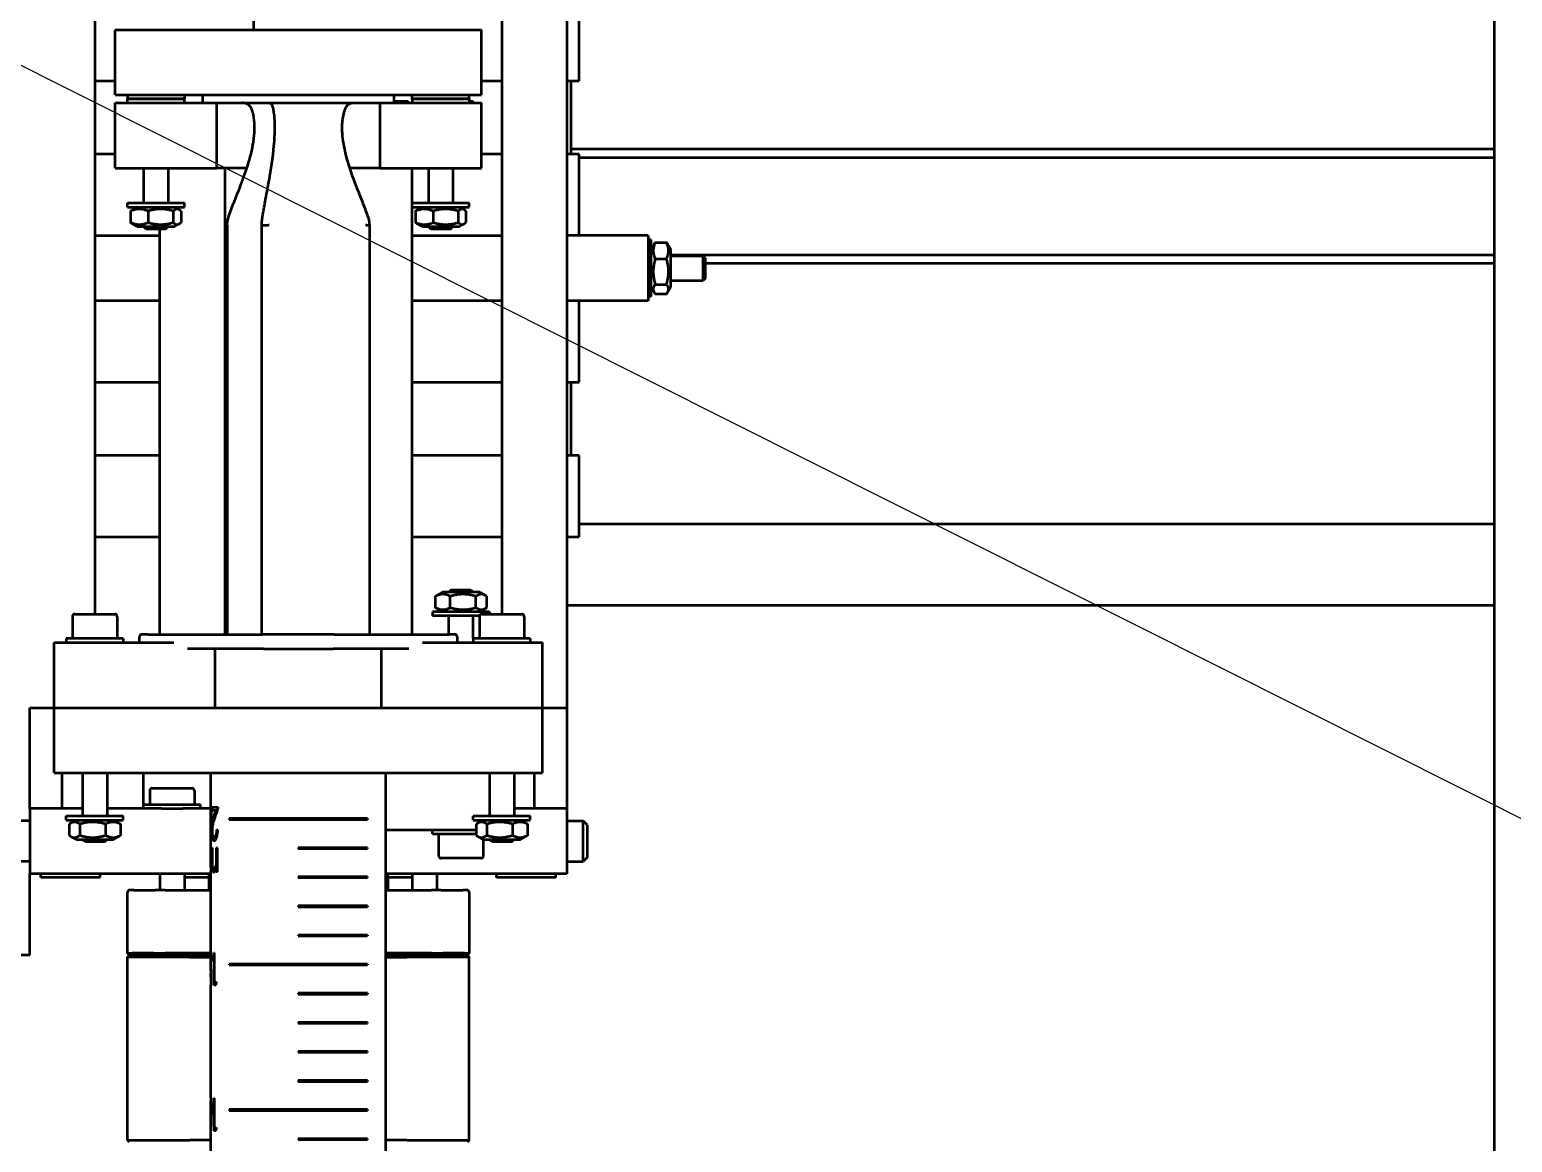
# Model space of a CAD drawing. Header units: millimetres. Extents: x 0 to 2625, y 0 to 1856.
# Drawn here: x 522.1 to 704.3, y 1402.4 to 1539.1 of the extents above; entities that cross this region are included whole.
import ezdxf

# ---------------------------------------------------------------- set-up
doc = ezdxf.new("R2010")
doc.units = ezdxf.units.MM
doc.header["$LTSCALE"] = 6.25
doc.layers.add('Symbol (ISO)', color=7, linetype='Continuous', lineweight=25)
doc.layers.add('Visible (ISO)', color=7, linetype='Continuous', lineweight=50)
doc.styles.add('Note Text (ISO)', font='tahoma.ttf')
doc.dimstyles.new('Default - Method 1b (ISO)$7', dxfattribs={"dimscale": 6.25, "dimtxt": 3.5, "dimasz": 2.5, "dimexe": 3.175, "dimexo": 0, "dimgap": 0.762, "dimtad": 1, "dimtoh": 1, "dimrnd": 1e-08, "dimtxsty": 'Note Text (ISO)', "dimcen": 0.09, "dimdle": 10, "dimclrd": 256, "dimclre": 256, "dimclrt": 256, "dimazin": 2, "dimtfac": 1, "dimtmove": 0, "dimatfit": 3, "dimfxl": 1, "dimtolj": 1, "dimlwd": -1, "dimlwe": -1, "dimarcsym": 0})

msp = doc.modelspace()

# ---------------------------------------------------------------- linework, layer by layer
at = {"layer": 'Visible (ISO)'}
for p, q in [((530.14, 1610.76), (530.14, 1467.26)), ((588.14, 1610.76), (588.14, 1455.76)), ((702.04, 1609.06), (702.04, 1269.06)), ((580.14, 1608.26), (580.14, 1467.26)), ((549.64, 1542.21), (549.64, 1539.06)), ((589.64, 1532.76), (589.64, 1542.76)), ((532.64, 1539.06), (577.64, 1539.06)), ((532.64, 1531.06), (532.64, 1539.06)), ((577.64, 1531.06), (577.64, 1539.06)), ((530.14, 1532.76), (532.64, 1532.76)), ((577.64, 1532.76), (580.14, 1532.76)), ((588.14, 1532.76), (589.64, 1532.76)), ((588.64, 1532.76), (588.64, 1523.76)), ((532.64, 1531.06), (577.64, 1531.06)), ((534.14, 1531.06), (534.14, 1530.56)), ((534.14, 1530.56), (541.14, 1530.56)), ((534.14, 1530.06), (534.14, 1530.56)), ((541.14, 1530.56), (534.14, 1530.56)), ((541.14, 1531.06), (541.14, 1530.56)), ((541.14, 1530.06), (541.14, 1530.56)), ((543.39, 1530.96), (543.39, 1530.16)), ((566.89, 1530.96), (566.89, 1530.16)), ((566.89, 1530.27), (568.64, 1530.27)), ((568.64, 1530.06), (568.64, 1530.27)), ((569.14, 1530.56), (569.14, 1531.06)), ((569.14, 1530.56), (576.14, 1530.56)), ((576.14, 1530.56), (569.14, 1530.56)), ((569.14, 1530.56), (569.14, 1530.06)), ((576.14, 1530.56), (576.14, 1531.06)), ((576.14, 1530.56), (576.14, 1530.06)), ((576.14, 1530.27), (576.64, 1530.27)), ((576.64, 1530.06), (576.64, 1530.27)), ((532.64, 1530.06), (545.14, 1530.06)), ((532.64, 1522.06), (532.64, 1530.06)), ((545.14, 1530.06), (565.14, 1530.06)), ((545.14, 1522.06), (545.14, 1530.06)), ((565.14, 1530.06), (565.14, 1522.06)), ((565.14, 1530.06), (577.64, 1530.06)), ((577.64, 1522.06), (577.64, 1530.06)), ((532.64, 1523.76), (530.14, 1523.76)), ((580.14, 1523.76), (577.64, 1523.76)), ((589.64, 1523.76), (588.14, 1523.76)), ((702.04, 1524.36), (588.64, 1524.36)), ((589.64, 1513.76), (589.64, 1523.76)), ((589.64, 1523.36), (702.04, 1523.36)), ((532.64, 1522.06), (545.14, 1522.06)), ((536.14, 1522.06), (536.14, 1517.77)), ((539.14, 1522.06), (539.14, 1517.77)), ((548.84, 1522.06), (545.14, 1522.06)), ((546.14, 1464.76), (546.14, 1522.06)), ((565.14, 1522.06), (561.44, 1522.06)), ((565.14, 1522.06), (577.64, 1522.06)), ((569.14, 1517.77), (569.14, 1522.06)), ((571.14, 1522.06), (571.14, 1517.77)), ((574.14, 1522.06), (574.14, 1517.77)), ((534.14, 1517.77), (541.14, 1517.77)), ((534.14, 1517.27), (534.14, 1517.77)), ((541.14, 1517.27), (541.14, 1517.77)), ((569.14, 1517.77), (576.14, 1517.77)), ((569.14, 1517.27), (569.14, 1517.77)), ((576.14, 1517.27), (576.14, 1517.77)), ((534.14, 1517.27), (541.14, 1517.27)), ((534.54, 1516.77), (534.54, 1515.38)), ((535.34, 1517.27), (534.75, 1516.93)), ((536.68, 1516.77), (536.68, 1515.38)), ((539.78, 1516.77), (539.78, 1515.38)), ((539.94, 1517.27), (540.52, 1516.93)), ((540.74, 1516.77), (540.74, 1515.38)), ((569.14, 1464.76), (569.14, 1517.27)), ((569.14, 1517.27), (576.14, 1517.27)), ((569.54, 1516.77), (569.54, 1515.38)), ((570.34, 1517.27), (569.76, 1516.94)), ((571.71, 1516.77), (571.71, 1515.38)), ((574.8, 1516.77), (574.8, 1515.38)), ((574.94, 1517.27), (575.51, 1516.94)), ((575.73, 1516.77), (575.73, 1515.38)), ((530.14, 1513.76), (538.14, 1513.76)), ((535.34, 1514.87), (534.75, 1515.21)), ((535.34, 1514.87), (539.94, 1514.87)), ((536.44, 1514.56), (536.14, 1514.87)), ((538.83, 1514.56), (536.44, 1514.56)), ((538.14, 1464.76), (538.14, 1514.56)), ((538.83, 1514.56), (539.14, 1514.87)), ((539.94, 1514.87), (540.52, 1515.21)), ((546.39, 1513.76), (546.14, 1513.76)), ((546.14, 1513.76), (546.39, 1513.76)), ((546.44, 1515.06), (546.39, 1515.06)), ((546.39, 1515.06), (546.39, 1464.76)), ((546.45, 1515.06), (546.44, 1515.06)), ((550.7, 1515.06), (550.64, 1515.06)), ((550.64, 1515.06), (550.64, 1464.76)), ((550.7, 1515.06), (551.06, 1515.06)), ((551.06, 1515.06), (551.42, 1515.06)), ((551.56, 1515.06), (551.42, 1515.06)), ((551.56, 1515.06), (551.56, 1515.06)), ((563.4, 1515.06), (563.39, 1515.06)), ((563.53, 1515.06), (563.4, 1515.06)), ((563.53, 1515.06), (563.7, 1515.06)), ((563.7, 1515.06), (563.88, 1515.06)), ((563.89, 1515.06), (563.88, 1515.06)), ((563.89, 1515.06), (563.89, 1464.76)), ((569.14, 1513.76), (580.14, 1513.76)), ((570.34, 1514.87), (569.76, 1515.2)), ((570.34, 1514.87), (574.94, 1514.87)), ((571.44, 1514.56), (571.14, 1514.87)), ((573.83, 1514.56), (571.44, 1514.56)), ((573.83, 1514.56), (574.14, 1514.87)), ((574.94, 1514.87), (575.51, 1515.2)), ((598.14, 1513.76), (588.14, 1513.76)), ((598.14, 1513.76), (598.14, 1505.76)), ((598.49, 1513.26), (598.14, 1513.26)), ((598.49, 1506.26), (598.49, 1513.26)), ((598.49, 1512.06), (598.86, 1512.71)), ((598.86, 1512.71), (598.91, 1512.78)), ((598.99, 1512.92), (600.38, 1512.92)), ((598.99, 1512.9), (600.38, 1512.9)), ((600.51, 1512.71), (600.47, 1512.78)), ((600.89, 1512.06), (600.51, 1512.71)), ((600.89, 1507.46), (600.89, 1512.06)), ((598.99, 1510.9), (600.38, 1510.9)), ((702.04, 1511.36), (600.89, 1511.36)), ((600.89, 1511.26), (604.89, 1511.26)), ((604.89, 1508.26), (604.89, 1511.26)), ((605.14, 1511.01), (604.89, 1511.26)), ((605.14, 1511.01), (605.14, 1508.51)), ((605.14, 1510.36), (702.04, 1510.36)), ((600.89, 1508.26), (604.89, 1508.26)), ((605.14, 1508.51), (604.89, 1508.26)), ((598.49, 1507.46), (598.86, 1506.81)), ((598.86, 1506.81), (598.91, 1506.73)), ((598.99, 1507.77), (600.38, 1507.77)), ((598.99, 1506.62), (600.38, 1506.62)), ((598.99, 1506.6), (600.38, 1506.6)), ((600.51, 1506.81), (600.47, 1506.73)), ((600.89, 1507.46), (600.51, 1506.81)), ((538.14, 1505.76), (530.14, 1505.76)), ((546.14, 1505.76), (546.39, 1505.76)), ((546.39, 1505.76), (546.14, 1505.76)), ((580.14, 1505.76), (569.14, 1505.76)), ((598.14, 1505.76), (588.14, 1505.76)), ((589.64, 1495.76), (589.64, 1505.76)), ((598.49, 1506.26), (598.14, 1506.26)), ((530.14, 1495.76), (538.14, 1495.76)), ((569.14, 1495.76), (580.14, 1495.76)), ((588.14, 1495.76), (589.64, 1495.76)), ((588.64, 1495.76), (588.64, 1486.76)), ((538.14, 1486.76), (530.14, 1486.76)), ((580.14, 1486.76), (569.14, 1486.76)), ((589.64, 1486.76), (588.14, 1486.76)), ((589.64, 1476.76), (589.64, 1486.76)), ((589.64, 1478.36), (702.04, 1478.36)), ((530.14, 1476.76), (538.14, 1476.76)), ((569.14, 1476.76), (580.14, 1476.76)), ((588.14, 1476.76), (589.64, 1476.76)), ((573.94, 1470.26), (573.64, 1469.95)), ((573.94, 1470.26), (576.33, 1470.26)), ((576.33, 1470.26), (576.64, 1469.95)), ((571.98, 1468.06), (571.98, 1469.45)), ((572.84, 1469.95), (572.11, 1469.53)), ((577.44, 1469.95), (572.84, 1469.95)), ((573.81, 1468.06), (573.81, 1469.45)), ((576.97, 1468.06), (576.97, 1469.45)), ((577.44, 1469.95), (578.16, 1469.53)), ((578.3, 1468.06), (578.3, 1469.45)), ((588.14, 1468.36), (702.04, 1468.36)), ((527.39, 1466.96), (527.39, 1464.26)), ((527.69, 1467.26), (532.59, 1467.26)), ((532.89, 1466.96), (532.89, 1464.26)), ((578.64, 1467.55), (571.64, 1467.55)), ((571.64, 1467.55), (571.64, 1467.05)), ((577.4, 1467.05), (571.64, 1467.05)), ((572.84, 1467.55), (572.11, 1467.97)), ((573.64, 1464.76), (573.64, 1467.05)), ((576.64, 1464.26), (576.64, 1467.05)), ((577.39, 1466.96), (577.39, 1464.26)), ((577.44, 1467.55), (578.16, 1467.97)), ((577.69, 1467.26), (582.59, 1467.26)), ((578.64, 1467.55), (578.64, 1467.26)), ((582.89, 1466.96), (582.89, 1464.26)), ((535.64, 1463.76), (535.64, 1464.51)), ((536.69, 1464.76), (535.89, 1464.76)), ((536.69, 1464.76), (550.72, 1464.76)), ((559.55, 1464.76), (550.72, 1464.76)), ((559.55, 1464.76), (573.59, 1464.76)), ((574.39, 1464.76), (573.59, 1464.76)), ((574.64, 1464.51), (574.64, 1463.76)), ((525.14, 1463.76), (539.87, 1463.76)), ((525.14, 1455.76), (525.14, 1463.76)), ((533.64, 1464.26), (526.64, 1464.26)), ((526.64, 1464.26), (526.64, 1463.76)), ((533.64, 1464.26), (533.64, 1463.76)), ((550.85, 1463.01), (541.53, 1463.01)), ((544.94, 1455.76), (544.94, 1463.01)), ((550.85, 1463.01), (559.43, 1463.01)), ((568.74, 1463.01), (559.43, 1463.01)), ((565.33, 1463.01), (565.33, 1455.76)), ((570.41, 1463.76), (585.14, 1463.76)), ((583.64, 1464.26), (576.64, 1464.26)), ((576.64, 1464.26), (576.64, 1463.76)), ((583.64, 1464.26), (583.64, 1463.76)), ((585.14, 1455.76), (585.14, 1463.76)), ((522.14, 1455.76), (525.14, 1455.76)), ((522.14, 1443.36), (522.14, 1455.76)), ((525.14, 1455.76), (585.14, 1455.76)), ((525.14, 1447.76), (525.14, 1455.76)), ((585.14, 1455.76), (588.14, 1455.76)), ((585.14, 1447.76), (585.14, 1455.76)), ((588.14, 1455.76), (588.14, 1443.36)), ((525.14, 1447.76), (585.14, 1447.76)), ((526.14, 1443.36), (526.14, 1447.76)), ((528.64, 1447.76), (528.64, 1442.46)), ((531.64, 1447.76), (531.64, 1442.46)), ((536.14, 1443.86), (536.14, 1447.76)), ((544.39, 1443.59), (544.39, 1447.76)), ((565.89, 1369.93), (565.89, 1447.76)), ((578.64, 1447.76), (578.64, 1442.46)), ((581.64, 1447.76), (581.64, 1442.46)), ((584.14, 1443.36), (584.14, 1447.76)), ((536.89, 1445.56), (536.89, 1443.86)), ((537.19, 1445.86), (542.09, 1445.86)), ((542.39, 1445.56), (542.39, 1443.86)), ((522.14, 1443.36), (522.14, 1435.36)), ((528.64, 1443.36), (522.14, 1443.36)), ((538.33, 1443.36), (531.64, 1443.36)), ((536.14, 1443.86), (543.14, 1443.86)), ((536.14, 1443.36), (536.14, 1443.86)), ((538.33, 1443.36), (540.94, 1443.36)), ((544.4, 1443.36), (540.94, 1443.36)), ((543.14, 1443.36), (543.14, 1443.86)), ((544.41, 1443.22), (544.39, 1443.22)), ((544.39, 1439.91), (544.39, 1443.15)), ((544.51, 1443.53), (544.51, 1443.12)), ((544.51, 1443.53), (545.31, 1443.53)), ((544.99, 1443.12), (544.51, 1443.12)), ((544.55, 1443.12), (544.55, 1443.53)), ((545.03, 1443.12), (544.99, 1443.12)), ((588.14, 1443.36), (581.64, 1443.36)), ((588.14, 1443.36), (588.14, 1435.36)), ((522.14, 1441.86), (520.13, 1441.86)), ((526.64, 1442.46), (533.64, 1442.46)), ((526.64, 1441.96), (526.64, 1442.46)), ((526.64, 1441.96), (533.64, 1441.96)), ((526.98, 1441.46), (526.98, 1440.07)), ((527.84, 1441.96), (527.11, 1441.54)), ((528.3, 1441.46), (528.3, 1440.07)), ((531.46, 1441.46), (531.46, 1440.07)), ((532.44, 1441.96), (533.16, 1441.54)), ((533.3, 1441.46), (533.3, 1440.07)), ((533.64, 1441.96), (533.64, 1442.46)), ((563.64, 1442.13), (546.64, 1442.13)), ((546.64, 1442.13), (546.64, 1442.03)), ((546.64, 1442.03), (563.64, 1442.03)), ((563.64, 1442.13), (563.64, 1442.03)), ((576.64, 1442.46), (583.64, 1442.46)), ((576.64, 1441.96), (576.64, 1442.46)), ((576.64, 1441.96), (583.64, 1441.96)), ((576.98, 1441.46), (576.98, 1440.07)), ((577.84, 1441.96), (577.11, 1441.54)), ((578.3, 1441.46), (578.3, 1440.07)), ((581.46, 1441.46), (581.46, 1440.07)), ((582.44, 1441.96), (583.16, 1441.54)), ((583.3, 1441.46), (583.3, 1440.07)), ((583.64, 1441.96), (583.64, 1442.46)), ((588.14, 1441.86), (590.15, 1441.86)), ((590.15, 1436.86), (590.15, 1441.86)), ((590.64, 1441.37), (590.15, 1441.86)), ((590.64, 1441.37), (590.64, 1437.35)), ((527.84, 1439.56), (527.11, 1439.98)), ((527.84, 1439.56), (532.44, 1439.56)), ((528.94, 1439.26), (528.64, 1439.56)), ((531.33, 1439.26), (528.94, 1439.26)), ((531.33, 1439.26), (531.64, 1439.56)), ((532.44, 1439.56), (533.16, 1439.98)), ((544.41, 1439.84), (544.39, 1439.84)), ((544.39, 1436.15), (544.39, 1439.47)), ((544.56, 1440.61), (544.52, 1440.61)), ((544.84, 1439.84), (544.8, 1439.84)), ((545.11, 1440.76), (545.25, 1440.76)), ((565.89, 1440.76), (576.98, 1440.76)), ((571.64, 1440.26), (571.64, 1440.76)), ((571.64, 1440.26), (576.98, 1440.26)), ((572.39, 1437.56), (572.39, 1440.26)), ((577.84, 1439.56), (577.11, 1439.98)), ((577.84, 1439.56), (582.44, 1439.56)), ((577.89, 1437.56), (577.89, 1439.56)), ((578.94, 1439.26), (578.64, 1439.56)), ((581.33, 1439.26), (578.94, 1439.26)), ((581.33, 1439.26), (581.64, 1439.56)), ((582.44, 1439.56), (583.16, 1439.98)), ((544.52, 1438.53), (544.52, 1437.39)), ((544.52, 1438.53), (544.59, 1438.53)), ((544.57, 1437.39), (544.57, 1438.53)), ((544.59, 1437.04), (544.59, 1438.53)), ((545.07, 1438.53), (545.07, 1437.3)), ((545.07, 1438.53), (545.21, 1438.53)), ((545.11, 1437.3), (545.11, 1438.53)), ((545.21, 1435.6), (545.21, 1438.53)), ((555.14, 1438.55), (555.14, 1438.45)), ((563.64, 1438.55), (555.14, 1438.55)), ((555.14, 1438.45), (563.64, 1438.45)), ((563.64, 1438.55), (563.64, 1438.45)), ((577.59, 1437.26), (572.69, 1437.26)), ((590.64, 1437.35), (590.15, 1436.86)), ((522.14, 1436.86), (520.13, 1436.86)), ((544.39, 1425.73), (544.39, 1435.67)), ((544.45, 1435.91), (544.41, 1435.91)), ((544.44, 1435.65), (544.44, 1435.91)), ((544.58, 1436.26), (544.54, 1436.26)), ((544.81, 1435.91), (544.77, 1435.91)), ((545.07, 1436.11), (545.07, 1435.6)), ((545.11, 1436.11), (545.07, 1436.11)), ((545.21, 1435.6), (545.07, 1435.6)), ((545.11, 1435.6), (545.11, 1436.11)), ((588.14, 1436.86), (590.15, 1436.86)), ((544.39, 1435.36), (522.14, 1435.36)), ((522.14, 1425.36), (522.14, 1435.36)), ((523.49, 1434.91), (523.49, 1435.36)), ((530.79, 1434.91), (523.49, 1434.91)), ((530.79, 1434.91), (530.79, 1435.36)), ((538.14, 1435.36), (538.14, 1433.36)), ((541.14, 1435.36), (541.14, 1433.36)), ((544.14, 1434.91), (541.14, 1434.91)), ((544.14, 1435.06), (544.14, 1433.36)), ((555.14, 1434.98), (555.14, 1434.88)), ((563.64, 1434.98), (555.14, 1434.98)), ((555.14, 1434.88), (563.64, 1434.88)), ((563.64, 1434.98), (563.64, 1434.88)), ((588.14, 1435.36), (565.89, 1435.36)), ((566.14, 1435.06), (566.14, 1433.36)), ((569.14, 1434.91), (566.14, 1434.91)), ((569.14, 1435.36), (569.14, 1433.36)), ((572.14, 1435.36), (572.14, 1433.36)), ((579.49, 1434.91), (579.49, 1435.36)), ((586.79, 1434.91), (579.49, 1434.91)), ((586.79, 1434.91), (586.79, 1435.36)), ((534.14, 1425.61), (534.14, 1433.06)), ((534.93, 1433.36), (534.44, 1433.36)), ((534.93, 1433.36), (537.56, 1433.36)), ((538.77, 1433.36), (537.56, 1433.36)), ((538.77, 1433.36), (544.39, 1433.36)), ((565.89, 1433.36), (571.51, 1433.36)), ((572.71, 1433.36), (571.51, 1433.36)), ((572.71, 1433.36), (575.34, 1433.36)), ((575.84, 1433.36), (575.34, 1433.36)), ((576.14, 1433.06), (576.14, 1425.61)), ((555.14, 1431.4), (555.14, 1431.3)), ((563.64, 1431.4), (555.14, 1431.4)), ((555.14, 1431.3), (563.64, 1431.3)), ((563.64, 1431.4), (563.64, 1431.3)), ((555.14, 1427.83), (555.14, 1427.73)), ((563.64, 1427.83), (555.14, 1427.83)), ((555.14, 1427.73), (563.64, 1427.73)), ((563.64, 1427.83), (563.64, 1427.73)), ((522.14, 1425.36), (514.14, 1425.36)), ((534.39, 1425.36), (534.14, 1425.61)), ((534.14, 1425.61), (534.72, 1425.61)), ((534.14, 1425.11), (534.39, 1425.36)), ((534.99, 1425.11), (534.14, 1425.11)), ((534.14, 1402.61), (534.14, 1425.11)), ((534.9, 1425.36), (534.39, 1425.36)), ((537.35, 1425.61), (534.72, 1425.61)), ((534.9, 1425.36), (537.53, 1425.36)), ((539.34, 1425.11), (534.99, 1425.11)), ((537.35, 1425.61), (538.77, 1425.61)), ((538.77, 1425.36), (537.53, 1425.36)), ((544.39, 1425.61), (538.77, 1425.61)), ((538.77, 1425.36), (544.41, 1425.36)), ((541.81, 1425.11), (539.34, 1425.11)), ((544.41, 1425.36), (541.81, 1425.36)), ((541.81, 1425.11), (544.39, 1425.11)), ((544.42, 1425.35), (544.39, 1425.35)), ((544.39, 1423.48), (544.39, 1425.31)), ((544.45, 1424.63), (544.41, 1424.63)), ((544.76, 1425.65), (544.76, 1421.65)), ((544.76, 1425.65), (544.86, 1425.65)), ((544.8, 1421.65), (544.8, 1425.65)), ((544.86, 1422.06), (544.86, 1425.65)), ((571.51, 1425.61), (565.89, 1425.61)), ((568.46, 1425.36), (565.89, 1425.36)), ((565.89, 1425.36), (571.51, 1425.36)), ((565.89, 1425.11), (568.46, 1425.11)), ((570.93, 1425.11), (568.46, 1425.11)), ((575.28, 1425.11), (570.93, 1425.11)), ((571.51, 1425.61), (572.92, 1425.61)), ((572.75, 1425.36), (571.51, 1425.36)), ((572.75, 1425.36), (575.37, 1425.36)), ((575.55, 1425.61), (572.92, 1425.61)), ((576.14, 1425.11), (575.28, 1425.11)), ((575.89, 1425.36), (575.37, 1425.36)), ((575.55, 1425.61), (576.14, 1425.61)), ((576.14, 1425.61), (575.89, 1425.36)), ((575.89, 1425.36), (576.14, 1425.11)), ((576.14, 1402.61), (576.14, 1425.11)), ((544.4, 1423.45), (544.39, 1423.45)), ((544.4, 1423.12), (544.39, 1423.12)), ((544.39, 1422.7), (544.39, 1423.09)), ((563.64, 1424.25), (546.64, 1424.25)), ((546.64, 1424.25), (546.64, 1424.15)), ((546.64, 1424.15), (563.64, 1424.15)), ((563.64, 1424.25), (563.64, 1424.15)), ((544.39, 1422.06), (544.39, 1422.06)), ((544.39, 1421.65), (544.39, 1421.65)), ((544.39, 1407.84), (544.39, 1421.65)), ((544.99, 1421.65), (544.76, 1421.65)), ((544.86, 1422.06), (545.07, 1422.06)), ((555.14, 1420.68), (555.14, 1420.58)), ((563.64, 1420.68), (555.14, 1420.68)), ((555.14, 1420.58), (563.64, 1420.58)), ((563.64, 1420.68), (563.64, 1420.58)), ((555.14, 1417.1), (555.14, 1417)), ((563.64, 1417.1), (555.14, 1417.1)), ((555.14, 1417), (563.64, 1417)), ((563.64, 1417.1), (563.64, 1417)), ((555.14, 1413.53), (555.14, 1413.43)), ((563.64, 1413.53), (555.14, 1413.53)), ((563.64, 1413.53), (563.64, 1413.43)), ((555.14, 1413.43), (563.64, 1413.43)), ((555.14, 1409.95), (555.14, 1409.85)), ((563.64, 1409.95), (555.14, 1409.95)), ((563.64, 1409.95), (563.64, 1409.85)), ((555.14, 1409.85), (563.64, 1409.85)), ((544.41, 1407.47), (544.39, 1407.47)), ((544.39, 1404.16), (544.39, 1407.4)), ((544.76, 1407.78), (544.76, 1403.78)), ((544.76, 1407.78), (544.86, 1407.78)), ((544.8, 1403.78), (544.8, 1407.78)), ((544.86, 1404.19), (544.86, 1407.78)), ((563.64, 1406.38), (546.64, 1406.38)), ((546.64, 1406.38), (546.64, 1406.28)), ((546.64, 1406.28), (563.64, 1406.28)), ((563.64, 1406.38), (563.64, 1406.28)), ((534.39, 1402.36), (534.14, 1402.61)), ((534.14, 1402.61), (534.99, 1402.61)), ((534.99, 1402.61), (539.34, 1402.61)), ((539.34, 1402.61), (541.81, 1402.61)), ((544.39, 1402.61), (541.81, 1402.61)), ((544.41, 1404.09), (544.39, 1404.09)), ((544.39, 1369.93), (544.39, 1403.72)), ((544.99, 1403.78), (544.76, 1403.78)), ((544.86, 1404.19), (545.07, 1404.19)), ((555.14, 1402.8), (555.14, 1402.7)), ((563.64, 1402.8), (555.14, 1402.8)), ((555.14, 1402.7), (563.64, 1402.7)), ((563.64, 1402.8), (563.64, 1402.7)), ((568.46, 1402.61), (565.89, 1402.61)), ((568.46, 1402.61), (570.93, 1402.61)), ((570.93, 1402.61), (575.28, 1402.61)), ((575.28, 1402.61), (576.14, 1402.61)), ((576.14, 1402.61), (575.89, 1402.36))]:
    msp.add_line(p, q, dxfattribs=at)
for centre, radius, start, end in [((543.49, 1530.96), 0.1, 90, 180), ((543.49, 1530.16), 0.1, 180, 270), ((566.79, 1530.96), 0.1, 0, 90), ((566.79, 1530.16), 0.1, 270, 0), ((527.69, 1466.96), 0.3, 90, 180), ((532.59, 1466.96), 0.3, 0, 90), ((577.69, 1466.96), 0.3, 90, 180), ((582.59, 1466.96), 0.3, 0, 90), ((535.89, 1464.51), 0.25, 90, 180), ((574.39, 1464.51), 0.25, 0, 90), ((537.19, 1445.56), 0.3, 90, 180), ((542.09, 1445.56), 0.3, 0, 90), ((572.69, 1437.56), 0.3, 180, 270), ((577.59, 1437.56), 0.3, 270, 0), ((544.44, 1435.06), 0.3, 99.5941, 180), ((565.84, 1435.06), 0.3, 0, 80.4059), ((534.44, 1433.06), 0.3, 90, 180), ((575.84, 1433.06), 0.3, 0, 90)]:
    msp.add_arc(centre, radius, start, end, dxfattribs=at)
for centre, major_axis, ratio, start_param, end_param in [((551.95, 1529.96), (-0.0808, -0.0589), 0.778074, 6.28278, 6.283179), ((555.14, 1446.24), (9.3, 10.41), 0.518654, 2.279857, 2.378121), ((555.14, 1446.24), (9.25, 10.36), 0.518654, 2.281178, 2.379954), ((555.14, 1445.73), (9.3, 10.41), 0.518659, 2.197982, 2.347783), ((555.14, 1450.98), (6.34, 52.4), 0.165672, 2.139319, 2.184687), ((555.14, 1452.79), (-6.34, -52.46), 0.165473, 5.333532, 5.358053), ((579.25, 1426.5), (28.45, 28.51), 0.710967, 2.315015, 2.326855), ((579.25, 1408.62), (28.45, 28.51), 0.710967, 2.315015, 2.326855)]:
    msp.add_ellipse(centre, major_axis=major_axis, ratio=ratio, start_param=start_param, end_param=end_param, dxfattribs=at)
for points, knots in [([(546.4, 1515.06), (546.4, 1515.22), (546.42, 1515.37), (546.5, 1515.73), (546.56, 1515.94), (546.82, 1516.77), (547.05, 1517.36), (548, 1519.75), (548.74, 1521.55), (549.5, 1524.41), (549.7, 1525.42), (549.78, 1526.72), (549.78, 1527), (549.76, 1527.72), (549.71, 1528.16), (549.57, 1528.82), (549.51, 1529.05), (549.37, 1529.39), (549.32, 1529.5), (549.17, 1529.71), (549.07, 1529.81), (548.96, 1529.88)], [0, 0, 0, 0, 0.046292, 0.046292, 0.111643, 0.111643, 0.307602, 0.307602, 0.895151, 0.895151, 1.201526, 1.201526, 1.286168, 1.286168, 1.418144, 1.418144, 1.48963, 1.48963, 1.52834, 1.52834, 1.570615, 1.570615, 1.570615, 1.570615]), ([(548.96, 1529.88), (548.92, 1529.91), (548.87, 1529.93), (548.75, 1529.98), (548.68, 1530), (548.59, 1530.02), (548.57, 1530.03), (548.56, 1530.03), (548.56, 1530.03), (548.55, 1530.03), (548.55, 1530.03), (548.55, 1530.03), (548.54, 1530.03), (548.53, 1530.04), (548.51, 1530.04), (548.46, 1530.05), (548.43, 1530.05), (548.33, 1530.06), (548.26, 1530.06), (548.2, 1530.06)], [0, 0, 0, 0, 0.01709914, 0.01709914, 0.03997797, 0.03997797, 0.04479847, 0.04479847, 0.0450244, 0.0450244, 0.04544835, 0.04544835, 0.04672018, 0.04672018, 0.0505359, 0.0505359, 0.0619873, 0.0619873, 0.08112448, 0.08112448, 0.08112448, 0.08112448]), ([(550.65, 1515.06), (550.65, 1515.21), (550.66, 1515.36), (550.7, 1515.72), (550.72, 1515.92), (550.84, 1516.73), (550.95, 1517.32), (551.23, 1518.78), (551.4, 1519.65), (551.8, 1521.92), (552.02, 1523.33), (552.19, 1525.19), (552.21, 1525.59), (552.26, 1526.63), (552.27, 1527.27), (552.22, 1528.25), (552.19, 1528.6), (552.12, 1529.11), (552.09, 1529.29), (552.03, 1529.54), (552, 1529.63), (551.94, 1529.78), (551.9, 1529.85), (551.87, 1529.9)], [0, 0, 0, 0, 0.044974, 0.044974, 0.109015, 0.109015, 0.301053, 0.301053, 0.58873, 0.58873, 1.035976, 1.035976, 1.157674, 1.157674, 1.348369, 1.348369, 1.453448, 1.453448, 1.510375, 1.510375, 1.541596, 1.541596, 1.575239, 1.575239, 1.575239, 1.575239]), ([(551.87, 1529.9), (551.85, 1529.93), (551.82, 1529.95), (551.75, 1529.99), (551.71, 1530.01), (551.62, 1530.04), (551.58, 1530.05), (551.54, 1530.06)], [0, 0, 0, 0, 0.0186455, 0.0186455, 0.04274745, 0.04274745, 0.0621194, 0.0621194, 0.0621194, 0.0621194]), ([(561.31, 1529.88), (561.22, 1529.82), (561.14, 1529.75), (561, 1529.57), (560.94, 1529.47), (560.83, 1529.23), (560.78, 1529.08), (560.66, 1528.66), (560.6, 1528.37), (560.49, 1527.51), (560.48, 1526.92), (560.58, 1525.47), (560.74, 1524.61), (561.29, 1522.37), (561.78, 1521.02), (562.59, 1518.93), (562.9, 1518.18), (563.34, 1517.05), (563.48, 1516.67), (563.74, 1515.89), (563.88, 1515.48), (563.88, 1515.06)], [0, 0, 0, 0, 0.03448, 0.03448, 0.070757, 0.070757, 0.116602, 0.116602, 0.203925, 0.203925, 0.378971, 0.378971, 0.640468, 0.640468, 1.074776, 1.074776, 1.321743, 1.321743, 1.445269, 1.445269, 1.570501, 1.570501, 1.570501, 1.570501]), ([(561.78, 1530.04), (561.76, 1530.04), (561.74, 1530.03), (561.7, 1530.03), (561.68, 1530.02), (561.64, 1530.01), (561.62, 1530.01), (561.5, 1529.98), (561.4, 1529.93), (561.31, 1529.88)], [0.033008, 0.033008, 0.033008, 0.033008, 0.03984273, 0.03984273, 0.04548342, 0.04548342, 0.05188978, 0.05188978, 0.08439189, 0.08439189, 0.08439189, 0.08439189]), ([(544.39, 1443.59), (544.39, 1443.57), (544.39, 1443.53), (544.4, 1443.37), (544.41, 1443.26), (544.42, 1443.04), (544.43, 1442.86), (544.45, 1442.19), (544.45, 1441.81), (544.45, 1441.53)], [-0.2672221, -0.2672221, -0.2672221, -0.2672221, -0.2186703, -0.2186703, -0.1482812, -0.1482812, -0.08512, -0.08512, 0, 0, 0, 0]), ([(544.42, 1441.53), (544.42, 1441.72), (544.42, 1441.94), (544.41, 1442.31), (544.41, 1442.52), (544.4, 1442.8), (544.39, 1442.91), (544.39, 1443.07), (544.39, 1443.13), (544.39, 1443.21), (544.39, 1443.22), (544.39, 1443.22)], [-0.5587303, -0.5587303, -0.5587303, -0.5587303, -0.232448, -0.232448, -0.108389, -0.108389, -0.0585855, -0.0585855, -0.0290975, -0.0290975, 0, 0, 0, 0]), ([(544.39, 1439.84), (544.39, 1439.84), (544.39, 1439.84), (544.39, 1439.92), (544.39, 1439.98), (544.39, 1440.11), (544.4, 1440.2), (544.4, 1440.35), (544.41, 1440.46), (544.42, 1440.95), (544.42, 1441.29), (544.42, 1441.53)], [-0.218162, -0.218162, -0.218162, -0.218162, -0.1946862, -0.1946862, -0.1690955, -0.1690955, -0.11293, -0.11293, -0.0719212, -0.0719212, 0, 0, 0, 0]), ([(544.39, 1439.47), (544.39, 1439.48), (544.39, 1439.5), (544.39, 1439.58), (544.4, 1439.67), (544.41, 1439.89), (544.42, 1440.04), (544.44, 1440.31), (544.44, 1440.52), (544.45, 1441), (544.45, 1441.3), (544.45, 1441.53)], [0.0409962, 0.0409962, 0.0409962, 0.0409962, 0.0604627, 0.0604627, 0.1254124, 0.1254124, 0.2523206, 0.2523206, 0.5093058, 0.5093058, 0.978045, 0.978045, 0.978045, 0.978045]), ([(544.69, 1442.05), (544.64, 1441.84), (544.6, 1441.62), (544.54, 1441.24), (544.53, 1441.11), (544.52, 1440.82), (544.52, 1440.72), (544.52, 1440.61)], [0, 0, 0, 0, 0.0881874, 0.0881874, 0.1582709, 0.1582709, 0.2304098, 0.2304098, 0.2304098, 0.2304098]), ([(544.56, 1440.61), (544.56, 1440.72), (544.56, 1440.82), (544.58, 1441.11), (544.59, 1441.24), (544.64, 1441.62), (544.68, 1441.84), (544.73, 1442.05)], [-0.2313409, -0.2313409, -0.2313409, -0.2313409, -0.1586317, -0.1586317, -0.0880816, -0.0880816, 0, 0, 0, 0]), ([(544.58, 1440.65), (544.58, 1440.73), (544.59, 1440.81), (544.6, 1441.08), (544.62, 1441.2), (544.67, 1441.5), (544.72, 1441.69), (544.77, 1441.87)], [0, 0, 0, 0, 0.0248778, 0.0248778, 0.0577454, 0.0577454, 0.1043745, 0.1043745, 0.1043745, 0.1043745]), ([(544.52, 1440.61), (544.52, 1440.53), (544.52, 1440.45), (544.52, 1440.29), (544.53, 1440.21), (544.54, 1439.99), (544.56, 1439.86), (544.61, 1439.61), (544.64, 1439.55), (544.71, 1439.45), (544.75, 1439.43), (544.8, 1439.43)], [0, 0, 0, 0, 0.0246694, 0.0246694, 0.0388527, 0.0388527, 0.0599766, 0.0599766, 0.0867335, 0.0867335, 0.1245621, 0.1245621, 0.1245621, 0.1245621]), ([(544.82, 1439.43), (544.78, 1439.44), (544.74, 1439.46), (544.69, 1439.55), (544.66, 1439.61), (544.61, 1439.85), (544.59, 1439.99), (544.57, 1440.22), (544.57, 1440.3), (544.56, 1440.45), (544.56, 1440.53), (544.56, 1440.61)], [-0.09960971, -0.09960971, -0.09960971, -0.09960971, -0.07406217, -0.07406217, -0.05274903, -0.05274903, -0.03644926, -0.03644926, -0.02478434, -0.02478434, 0, 0, 0, 0]), ([(544.8, 1439.84), (544.79, 1439.84), (544.78, 1439.84), (544.74, 1439.86), (544.72, 1439.88), (544.69, 1439.92), (544.67, 1439.96), (544.62, 1440.16), (544.61, 1440.26), (544.59, 1440.36), (544.59, 1440.41), (544.58, 1440.55), (544.58, 1440.6), (544.58, 1440.65)], [0, 0, 0, 0, 0.0105804, 0.0105804, 0.0210428, 0.0210428, 0.0496533, 0.0496533, 0.0833306, 0.0833306, 0.1298813, 0.1298813, 0.1879469, 0.1879469, 0.1879469, 0.1879469]), ([(545.11, 1440.76), (545.1, 1440.65), (545.1, 1440.52), (545.07, 1440.31), (545.05, 1440.2), (544.99, 1440.03), (544.96, 1439.96), (544.88, 1439.86), (544.84, 1439.84), (544.8, 1439.84)], [0, 0, 0, 0, 0.03269697, 0.03269697, 0.04615692, 0.04615692, 0.05358123, 0.05358123, 0.06103891, 0.06103891, 0.06103891, 0.06103891]), ([(544.8, 1439.43), (544.85, 1439.43), (544.91, 1439.46), (544.99, 1439.57), (545.04, 1439.64), (545.15, 1439.95), (545.18, 1440.09), (545.24, 1440.44), (545.24, 1440.61), (545.25, 1440.76)], [0, 0, 0, 0, 0.0606606, 0.0606606, 0.1044714, 0.1044714, 0.1442594, 0.1442594, 0.2058495, 0.2058495, 0.2058495, 0.2058495]), ([(544.84, 1439.84), (544.89, 1439.84), (544.93, 1439.86), (545, 1439.96), (545.03, 1440.03), (545.09, 1440.2), (545.11, 1440.31), (545.14, 1440.52), (545.15, 1440.65), (545.15, 1440.76)], [-0.06161015, -0.06161015, -0.06161015, -0.06161015, -0.05394753, -0.05394753, -0.04638095, -0.04638095, -0.03286374, -0.03286374, 0, 0, 0, 0]), ([(544.52, 1437.39), (544.52, 1437.21), (544.52, 1436.97), (544.51, 1436.62), (544.51, 1436.51), (544.49, 1436.25), (544.47, 1436.17), (544.45, 1436.06), (544.44, 1436), (544.42, 1435.92), (544.41, 1435.92), (544.41, 1435.91)], [0, 0, 0, 0, 0.0537694, 0.0537694, 0.0761339, 0.0761339, 0.0973079, 0.0973079, 0.1207768, 0.1207768, 0.1429006, 0.1429006, 0.1429006, 0.1429006]), ([(544.45, 1435.91), (544.46, 1435.92), (544.47, 1435.92), (544.49, 1436), (544.5, 1436.06), (544.52, 1436.17), (544.53, 1436.25), (544.55, 1436.5), (544.56, 1436.62), (544.57, 1436.97), (544.57, 1437.21), (544.57, 1437.39)], [-0.1421435, -0.1421435, -0.1421435, -0.1421435, -0.1202019, -0.1202019, -0.0970067, -0.0970067, -0.0761611, -0.0761611, -0.053986, -0.053986, 0, 0, 0, 0]), ([(545.07, 1437.3), (545.07, 1437.14), (545.07, 1436.94), (545.05, 1436.61), (545.03, 1436.49), (545, 1436.29), (544.97, 1436.2), (544.92, 1436.06), (544.89, 1436), (544.81, 1435.92), (544.79, 1435.92), (544.77, 1435.91)], [0, 0, 0, 0, 0.04622, 0.04622, 0.0709633, 0.0709633, 0.0848342, 0.0848342, 0.0940948, 0.0940948, 0.1028657, 0.1028657, 0.1028657, 0.1028657]), ([(544.81, 1435.91), (544.83, 1435.92), (544.86, 1435.92), (544.93, 1436.01), (544.96, 1436.07), (545.01, 1436.2), (545.04, 1436.29), (545.08, 1436.48), (545.09, 1436.61), (545.11, 1436.94), (545.11, 1437.14), (545.11, 1437.3)], [-0.09894747, -0.09894747, -0.09894747, -0.09894747, -0.09248681, -0.09248681, -0.08495291, -0.08495291, -0.07109506, -0.07109506, -0.0463746, -0.0463746, 0, 0, 0, 0]), ([(544.39, 1436.15), (544.39, 1436.12), (544.39, 1436.08), (544.39, 1435.99), (544.39, 1435.96), (544.4, 1435.91), (544.4, 1435.91), (544.41, 1435.91)], [-0.0364786, -0.0364786, -0.0364786, -0.0364786, -0.02908961, -0.02908961, -0.01779184, -0.01779184, 0, 0, 0, 0]), ([(544.39, 1435.94), (544.39, 1435.9), (544.39, 1435.86), (544.39, 1435.73), (544.39, 1435.67), (544.39, 1435.57), (544.39, 1435.56), (544.4, 1435.55)], [0.3190079, 0.3190079, 0.3190079, 0.3190079, 0.4072744, 0.4072744, 0.5721039, 0.5721039, 0.8073263, 0.8073263, 0.8073263, 0.8073263]), ([(544.4, 1435.55), (544.4, 1435.56), (544.41, 1435.55), (544.44, 1435.63), (544.45, 1435.69), (544.47, 1435.77), (544.48, 1435.84), (544.52, 1436.08), (544.53, 1436.2), (544.54, 1436.26)], [0, 0, 0, 0, 0.01730623, 0.01730623, 0.03130242, 0.03130242, 0.03983493, 0.03983493, 0.04843894, 0.04843894, 0.04843894, 0.04843894]), ([(544.54, 1436.26), (544.54, 1436.18), (544.55, 1436.07), (544.58, 1435.86), (544.59, 1435.79), (544.62, 1435.7), (544.64, 1435.64), (544.7, 1435.56), (544.72, 1435.56), (544.75, 1435.55)], [0, 0, 0, 0, 0.02589092, 0.02589092, 0.04811468, 0.04811468, 0.06569504, 0.06569504, 0.08220058, 0.08220058, 0.08220058, 0.08220058]), ([(544.77, 1435.56), (544.75, 1435.56), (544.74, 1435.57), (544.68, 1435.64), (544.66, 1435.69), (544.63, 1435.79), (544.62, 1435.86), (544.59, 1436.06), (544.59, 1436.18), (544.58, 1436.26)], [-0.07642993, -0.07642993, -0.07642993, -0.07642993, -0.06489882, -0.06489882, -0.04793125, -0.04793125, -0.02599535, -0.02599535, 0, 0, 0, 0]), ([(544.77, 1435.91), (544.74, 1435.92), (544.71, 1435.93), (544.67, 1436.01), (544.65, 1436.05), (544.63, 1436.17), (544.62, 1436.23), (544.61, 1436.35), (544.6, 1436.43), (544.6, 1436.69), (544.59, 1436.86), (544.59, 1437.04)], [0, 0, 0, 0, 0.0334675, 0.0334675, 0.0476839, 0.0476839, 0.0618052, 0.0618052, 0.0854752, 0.0854752, 0.136257, 0.136257, 0.136257, 0.136257]), ([(544.75, 1435.55), (544.76, 1435.56), (544.78, 1435.56), (544.79, 1435.56), (544.81, 1435.57), (544.82, 1435.58), (544.84, 1435.59), (544.85, 1435.6), (544.87, 1435.62), (544.88, 1435.64), (544.9, 1435.66), (544.92, 1435.68), (544.93, 1435.7)], [0, 0, 0, 0, 0.0001640565, 0.0001640565, 0.0001640565, 0.0003281131, 0.0003281131, 0.0003281131, 0.0004917479, 0.0004917479, 0.0004917479, 0.0006562261, 0.0006562261, 0.0006562261, 0.0006562261]), ([(544.93, 1435.7), (544.96, 1435.75), (544.98, 1435.8), (545.03, 1435.96), (545.05, 1436.03), (545.07, 1436.11)], [0, 0, 0, 0, 0.028268, 0.028268, 0.05239716, 0.05239716, 0.05239716, 0.05239716]), ([(544.39, 1425.73), (544.39, 1425.73), (544.39, 1425.72), (544.39, 1425.67), (544.4, 1425.6), (544.41, 1425.46), (544.42, 1425.35), (544.43, 1425.09), (544.44, 1425.01), (544.44, 1424.8), (544.45, 1424.71), (544.45, 1424.63)], [-0.1186424, -0.1186424, -0.1186424, -0.1186424, -0.1098584, -0.1098584, -0.074751, -0.074751, -0.0420794, -0.0420794, -0.0248194, -0.0248194, 0, 0, 0, 0]), ([(544.41, 1424.63), (544.41, 1424.72), (544.41, 1424.84), (544.4, 1425.04), (544.4, 1425.1), (544.39, 1425.23), (544.39, 1425.28), (544.39, 1425.32), (544.39, 1425.34), (544.39, 1425.35)], [-0.1474134, -0.1474134, -0.1474134, -0.1474134, -0.1138835, -0.1138835, -0.092886, -0.092886, -0.051314, -0.051314, 0, 0, 0, 0]), ([(544.39, 1423.45), (544.39, 1423.45), (544.39, 1423.46), (544.39, 1423.54), (544.4, 1423.6), (544.41, 1423.65)], [-0.08735344, -0.08735344, -0.08735344, -0.08735344, -0.04858981, -0.04858981, 0, 0, 0, 0]), ([(544.39, 1407.84), (544.39, 1407.82), (544.39, 1407.78), (544.4, 1407.62), (544.41, 1407.51), (544.42, 1407.29), (544.43, 1407.11), (544.45, 1406.44), (544.45, 1406.06), (544.45, 1405.78)], [-0.2672221, -0.2672221, -0.2672221, -0.2672221, -0.2186703, -0.2186703, -0.1482812, -0.1482812, -0.08512, -0.08512, 0, 0, 0, 0]), ([(544.42, 1405.78), (544.42, 1405.97), (544.42, 1406.19), (544.41, 1406.56), (544.41, 1406.77), (544.4, 1407.05), (544.39, 1407.16), (544.39, 1407.32), (544.39, 1407.38), (544.39, 1407.46), (544.39, 1407.47), (544.39, 1407.47)], [-0.5587303, -0.5587303, -0.5587303, -0.5587303, -0.232448, -0.232448, -0.108389, -0.108389, -0.0585855, -0.0585855, -0.0290975, -0.0290975, 0, 0, 0, 0]), ([(544.39, 1404.09), (544.39, 1404.09), (544.39, 1404.09), (544.39, 1404.17), (544.39, 1404.23), (544.39, 1404.36), (544.4, 1404.45), (544.4, 1404.6), (544.41, 1404.71), (544.42, 1405.2), (544.42, 1405.54), (544.42, 1405.78)], [-0.218162, -0.218162, -0.218162, -0.218162, -0.1946862, -0.1946862, -0.1690955, -0.1690955, -0.11293, -0.11293, -0.0719212, -0.0719212, 0, 0, 0, 0]), ([(544.39, 1403.72), (544.39, 1403.73), (544.39, 1403.75), (544.39, 1403.83), (544.4, 1403.92), (544.41, 1404.14), (544.42, 1404.29), (544.44, 1404.56), (544.44, 1404.77), (544.45, 1405.25), (544.45, 1405.55), (544.45, 1405.78)], [0.0409962, 0.0409962, 0.0409962, 0.0409962, 0.0604627, 0.0604627, 0.1254124, 0.1254124, 0.2523206, 0.2523206, 0.5093058, 0.5093058, 0.978045, 0.978045, 0.978045, 0.978045])]:
    msp.add_open_spline(points, degree=3, knots=knots, dxfattribs=at)
for points, weights in [([(536.68, 1516.77), (535.61, 1517.22), (534.54, 1516.77)], [1, 1.15470053838, 1]), ([(534.54, 1516.77), (534.65, 1516.87), (534.75, 1516.93)], [1, 1.03287133939, 1.05177343259]), ([(539.78, 1516.77), (538.23, 1517.22), (536.68, 1516.77)], [1, 1.15470053838, 1]), ([(540.74, 1516.77), (540.26, 1517.22), (539.78, 1516.77)], [1, 1.15470053838, 1]), ([(571.71, 1516.77), (570.63, 1517.22), (569.54, 1516.77)], [1, 1.15470053838, 1]), ([(569.54, 1516.77), (569.66, 1516.88), (569.76, 1516.94)], [1, 1.03434419164, 1.05343926376]), ([(574.8, 1516.77), (573.26, 1517.22), (571.71, 1516.77)], [1, 1.15470053838, 1]), ([(575.73, 1516.77), (575.27, 1517.22), (574.8, 1516.77)], [1, 1.15470053838, 1]), ([(534.54, 1515.38), (535.61, 1514.92), (536.68, 1515.38)], [1, 1.15470053838, 1]), ([(534.75, 1515.21), (534.65, 1515.27), (534.54, 1515.38)], [1.05177343242, 1.03287133925, 1]), ([(536.68, 1515.38), (538.23, 1514.92), (539.78, 1515.38)], [1, 1.15470053838, 1]), ([(539.78, 1515.38), (540.26, 1514.92), (540.74, 1515.38)], [1, 1.15470053838, 1]), ([(569.54, 1515.38), (570.63, 1514.92), (571.71, 1515.38)], [1, 1.15470053838, 1]), ([(569.76, 1515.2), (569.66, 1515.26), (569.54, 1515.38)], [1.0534392636, 1.03434419149, 1]), ([(571.71, 1515.38), (573.26, 1514.92), (574.8, 1515.38)], [1, 1.15470053838, 1]), ([(574.8, 1515.38), (575.27, 1514.92), (575.73, 1515.38)], [1, 1.15470053838, 1]), ([(598.99, 1512.9), (598.53, 1511.9), (598.99, 1510.9)], [1, 1.15470053838, 1]), ([(598.86, 1512.71), (598.91, 1512.8), (598.99, 1512.9)], [1.03984873281, 1.02349162147, 1]), ([(598.91, 1512.78), (598.94, 1512.85), (598.99, 1512.92)], [1.02575982103, 1.01417958728, 1]), ([(598.99, 1512.92), (598.98, 1512.89), (598.96, 1512.85)], [1, 1.00477358829, 1.00925257974]), ([(600.38, 1512.92), (600.43, 1512.85), (600.47, 1512.78)], [1, 1.01417958724, 1.02575982095]), ([(600.41, 1512.85), (600.4, 1512.89), (600.38, 1512.92)], [1.0092525794, 1.00477358811, 1]), ([(600.38, 1512.9), (600.46, 1512.8), (600.51, 1512.71)], [1, 1.02349162142, 1.03984873274]), ([(600.38, 1510.9), (600.84, 1511.9), (600.38, 1512.9)], [1, 1.15470053838, 1]), ([(598.99, 1510.9), (598.53, 1509.33), (598.99, 1507.77)], [1, 1.15470053838, 1]), ([(600.38, 1507.77), (600.84, 1509.33), (600.38, 1510.9)], [1, 1.15470053838, 1]), ([(598.99, 1507.77), (598.53, 1507.19), (598.99, 1506.62)], [1, 1.15470053838, 1]), ([(598.88, 1506.77), (598.93, 1506.69), (598.99, 1506.6)], [1.03310665217, 1.01885022059, 1]), ([(600.38, 1506.62), (600.84, 1507.19), (600.38, 1507.77)], [1, 1.15470053838, 1]), ([(600.38, 1506.6), (600.44, 1506.69), (600.49, 1506.77)], [1, 1.01885021973, 1.03310665087]), ([(573.81, 1469.45), (572.89, 1469.9), (571.98, 1469.45)], [1, 1.15470053838, 1]), ([(571.98, 1469.45), (572.04, 1469.49), (572.11, 1469.53)], [1, 1.01417938346, 1.02575948812]), ([(576.97, 1469.45), (575.39, 1469.9), (573.81, 1469.45)], [1, 1.15470053838, 1]), ([(578.3, 1469.45), (577.64, 1469.9), (576.97, 1469.45)], [1, 1.15470053838, 1]), ([(571.98, 1468.06), (572.89, 1467.6), (573.81, 1468.06)], [1, 1.15470053838, 1]), ([(572.11, 1467.97), (572.04, 1468.01), (571.98, 1468.06)], [1.02575948759, 1.01417938314, 1]), ([(573.81, 1468.06), (575.39, 1467.6), (576.97, 1468.06)], [1, 1.15470053838, 1]), ([(576.97, 1468.06), (577.64, 1467.6), (578.3, 1468.06)], [1, 1.15470053838, 1]), ([(528.3, 1441.46), (527.64, 1441.92), (526.98, 1441.46)], [1, 1.15470053838, 1]), ([(531.46, 1441.46), (529.88, 1441.92), (528.3, 1441.46)], [1, 1.15470053838, 1]), ([(533.3, 1441.46), (532.38, 1441.92), (531.46, 1441.46)], [1, 1.15470053838, 1]), ([(533.16, 1441.54), (533.23, 1441.51), (533.3, 1441.46)], [1.02576015595, 1.01417979233, 1]), ([(578.3, 1441.46), (577.64, 1441.92), (576.98, 1441.46)], [1, 1.15470053838, 1]), ([(581.46, 1441.46), (579.88, 1441.92), (578.3, 1441.46)], [1, 1.15470053838, 1]), ([(583.3, 1441.46), (582.38, 1441.92), (581.46, 1441.46)], [1, 1.15470053838, 1]), ([(583.16, 1441.54), (583.23, 1441.51), (583.3, 1441.46)], [1.02576015595, 1.01417979233, 1]), ([(526.98, 1440.07), (527.64, 1439.61), (528.3, 1440.07)], [1, 1.15470053838, 1]), ([(528.3, 1440.07), (529.88, 1439.61), (531.46, 1440.07)], [1, 1.15470053838, 1]), ([(531.46, 1440.07), (532.38, 1439.61), (533.3, 1440.07)], [1, 1.15470053838, 1]), ([(533.3, 1440.07), (533.23, 1440.02), (533.16, 1439.98)], [1, 1.01417979223, 1.02576015579]), ([(576.98, 1440.07), (577.64, 1439.61), (578.3, 1440.07)], [1, 1.15470053838, 1]), ([(578.3, 1440.07), (579.88, 1439.61), (581.46, 1440.07)], [1, 1.15470053838, 1]), ([(581.46, 1440.07), (582.38, 1439.61), (583.3, 1440.07)], [1, 1.15470053838, 1]), ([(583.3, 1440.07), (583.23, 1440.02), (583.16, 1439.98)], [1, 1.01417979223, 1.02576015579])]:
    msp.add_rational_spline(points, weights, degree=2, dxfattribs=at)
for points in [[(544.44, 1435.65), (544.44, 1435.65), (544.44, 1435.64), (544.44, 1435.63)], [(544.39, 1423.12), (544.39, 1423.11), (544.39, 1423.1), (544.39, 1423.09)]]:
    msp.add_open_spline(points, degree=3, dxfattribs=at)

# ---------------------------------------------------------------- leaders
at = {"layer": 'Symbol (ISO)', "annotation_type": 0, "has_hookline": 1, "hookline_direction": 0, "text_width": 538.66}
msp.add_leader([(366.69, 1612.19), (848.57, 1370.28), (864.2, 1370.28)], dimstyle='Default - Method 1b (ISO)$7', override={"dimtad": 0}, dxfattribs=at)

doc.saveas('drawing.dxf')
